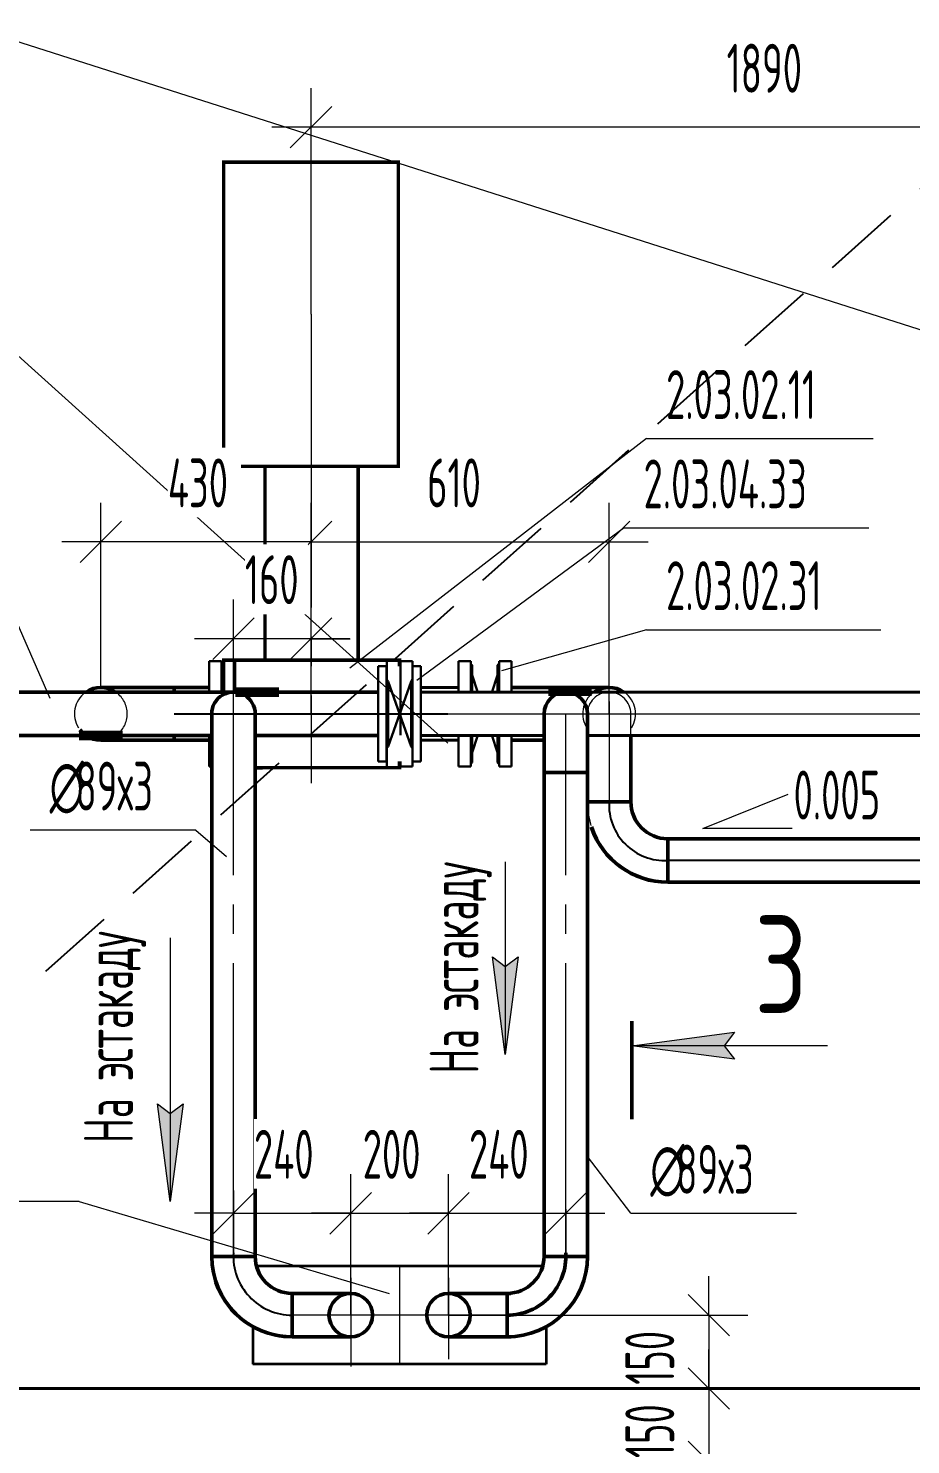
# Model space of a CAD drawing. Header units: millimetres. Extents: x -2281 to 5887, y 0 to 4166.
# Drawn here: x 358.1 to 403.2, y 194.9 to 267.3 of the extents above; entities that cross this region are included whole.
import ezdxf

# ---------------------------------------------------------------- set-up
doc = ezdxf.new("R2010")
doc.units = ezdxf.units.MM
for name, pattern in [('K5LT32781', [0]), ('K5LT32783', [0]), ('K5LT32784', [0]), ('K5LT32785', [0]), ('K5LT32786', [0]), ('K5LT32802', [0]), ('K5LT32818', [0]), ('K5LT32820', [508, 317.5, -63.5, 63.5, -63.5]), ('K5LT32828', [0]), ('K5LT32834', [0]), ('K5LT32838', [0]), ('K5LT32892', [6, 4, -2]), ('K5LT32893', [0]), ('K5LT_AXLED', [19.5, 15, -1.5, 1.5, -1.5]), ('K5LT_BASIC', [0]), ('K5LT_DASHED', [6, 4, -2]), ('K5LT_REINFORCED', [0]), ('K5LT_THIN', [0])]:
    doc.linetypes.add(name, pattern=pattern)
doc.layers.add('Системный слой', color=7, linetype='Continuous')
doc.styles.add('KDIMTEXTSTYLE', font='GOST_AU.SHX', dxfattribs={"width": 0.96, "oblique": 15, "height": 5})
doc.styles.add('KTEXTSTYLE', font='GOST_AU.SHX', dxfattribs={"width": 0.96, "height": 5})
doc.dimstyles.new('KDIMSTYLE (0.03)', dxfattribs={"dimtxt": 5, "dimasz": 1, "dimexe": 2, "dimexo": 0, "dimgap": 1, "dimtad": 1, "dimlfac": 40, "dimtxsty": 'KDIMTEXTSTYLE', "dimsah": 1, "dimcen": 0, "dimdle": 1, "dimadec": 0, "dimazin": 0, "dimtfac": 0.667, "dimtmove": 0, "dimatfit": 3, "dimfxl": 1, "dimtvp": 1, "dimtolj": 1, "dimtzin": 0, "dimarcsym": 0})

# ---------------------------------------------------------------- blocks, each defined once
blk = doc.blocks.new('U184')
at = {"layer": 'Системный слой', "color": 6, "linetype": 'K5LT32828', "lineweight": 30, "true_color": 0xff00ff}
for p, q in [((376.431, 234.723), (376.006, 234.723)), ((376.006, 234.723), (376.006, 229.848)), ((376.431, 234.723), (376.431, 229.848)), ((377.765, 234.723), (377.765, 229.848)), ((377.765, 234.723), (378.19, 234.723)), ((378.19, 234.723), (378.19, 229.848)), ((376.006, 234.555), (376.006, 233.998)), ((376.506, 233.948), (376.431, 234.06)), ((377.69, 233.948), (377.765, 234.06)), ((378.19, 234.555), (378.19, 233.998)), ((376.506, 233.948), (377.69, 230.623)), ((376.506, 230.623), (377.69, 233.948)), ((376.506, 233.948), (376.506, 230.623)), ((377.69, 233.948), (377.69, 230.623)), ((376.506, 230.623), (376.431, 230.51)), ((377.69, 230.623), (377.765, 230.51)), ((376.431, 229.848), (376.006, 229.848)), ((377.765, 229.848), (378.19, 229.848))]:
    blk.add_line(p, q, dxfattribs=at)
blk = doc.blocks.new('U200')
at = {"layer": 'Системный слой', "color": 200, "linetype": 'K5LT32834', "lineweight": 30, "true_color": 0xbf00ff}
for p, q in [((377.064, 234.768), (377.064, 234.723)), ((377.139, 234.973), (377.764, 234.973)), ((377.139, 231.198), (377.139, 234.973)), ((377.764, 229.598), (377.764, 234.973)), ((377.064, 229.848), (377.064, 229.802)), ((377.139, 229.598), (377.139, 229.848)), ((377.139, 229.598), (377.764, 229.598))]:
    blk.add_line(p, q, dxfattribs=at)
blk = doc.blocks.new('U199')
at = {"layer": 'Системный слой'}
blk.add_blockref('U200', (0, 0), dxfattribs=at)
blk = doc.blocks.new('U202')
at = {"layer": 'Системный слой', "color": 200, "linetype": 'K5LT32834', "lineweight": 30, "true_color": 0xbf00ff}
for p, q in [((367.989, 234.973), (367.364, 234.973)), ((367.364, 233.373), (367.364, 234.973)), ((367.989, 233.373), (367.989, 234.973)), ((368.064, 234.768), (367.989, 234.831)), ((368.064, 234.768), (368.064, 233.401)), ((368.064, 233.373), (368.064, 234.535)), ((367.364, 229.598), (367.364, 231.198)), ((367.464, 229.598), (367.364, 229.598))]:
    blk.add_line(p, q, dxfattribs=at)
blk = doc.blocks.new('U201')
at = {"layer": 'Системный слой'}
blk.add_blockref('U202', (0, 0), dxfattribs=at)
blk = doc.blocks.new('U205')
at = {"layer": 'Системный слой', "color": 200, "linetype": 'K5LT32834', "lineweight": 30, "true_color": 0xbf00ff}
for p, q in [((382.114, 234.768), (382.189, 234.831)), ((382.114, 233.373), (382.114, 234.768)), ((382.189, 234.973), (382.189, 233.373)), ((382.189, 234.973), (382.814, 234.973)), ((382.814, 234.973), (382.814, 233.373)), ((382.114, 234.535), (382.114, 233.373)), ((382.114, 229.802), (382.114, 231.198)), ((382.114, 231.198), (382.114, 230.035)), ((382.189, 231.198), (382.189, 229.598)), ((382.814, 231.198), (382.814, 229.598)), ((382.114, 229.802), (382.189, 229.739)), ((382.189, 229.598), (382.814, 229.598))]:
    blk.add_line(p, q, dxfattribs=at)
blk = doc.blocks.new('U204')
at = {"layer": 'Системный слой'}
blk.add_blockref('U205', (0, 0), dxfattribs=at)
blk = doc.blocks.new('U206')
at = {"layer": 'Системный слой', "color": 200, "linetype": 'K5LT32834', "lineweight": 30, "true_color": 0xbf00ff}
for p, q in [((380.814, 234.26), (380.814, 233.373)), ((380.814, 234.26), (381.107, 233.373)), ((382.114, 234.26), (381.822, 233.373)), ((382.114, 233.373), (382.114, 234.26)), ((381.107, 231.198), (380.814, 230.31)), ((380.814, 231.198), (380.814, 230.31)), ((381.822, 231.198), (382.114, 230.31)), ((382.114, 230.31), (382.114, 231.198))]:
    blk.add_line(p, q, dxfattribs=at)
blk = doc.blocks.new('U208')
at = {"layer": 'Системный слой', "color": 200, "linetype": 'K5LT32834', "lineweight": 30, "true_color": 0xbf00ff}
for p, q in [((380.739, 234.973), (380.114, 234.973)), ((380.114, 234.973), (380.114, 233.373)), ((380.739, 234.973), (380.739, 233.373)), ((380.814, 234.768), (380.739, 234.831)), ((380.814, 233.373), (380.814, 234.768)), ((380.814, 234.535), (380.814, 233.373)), ((380.114, 231.198), (380.114, 229.598)), ((380.739, 231.198), (380.739, 229.598)), ((380.814, 229.802), (380.814, 231.198)), ((380.814, 231.198), (380.814, 230.035)), ((380.814, 229.802), (380.739, 229.739)), ((380.739, 229.598), (380.114, 229.598))]:
    blk.add_line(p, q, dxfattribs=at)
blk = doc.blocks.new('U207')
at = {"layer": 'Системный слой'}
blk.add_blockref('U208', (0, 0), dxfattribs=at)
blk = doc.blocks.new('U203')
at = {"layer": 'Системный слой'}
for name in ['U207', 'U204', 'U206']:
    blk.add_blockref(name, (0, 0), dxfattribs=at)
blk = doc.blocks.new('U219')
at = {"layer": 'Системный слой', "color": 200, "linetype": 'K5LT32784', "lineweight": 50, "true_color": 0xbf00ff}
for p, q in [((386.702, 227.785), (388.927, 227.785)), ((390.814, 225.898), (390.814, 223.673)), ((390.818, 225.898), (390.814, 223.673))]:
    blk.add_line(p, q, dxfattribs=at)
at = {"layer": 'Системный слой', "color": 7, "linetype": 'K5LT_DASHED', "lineweight": 13}
blk.add_arc((390.818, 227.794), 4.116, 180.11849, 197.19368, dxfattribs=at)
at = {"layer": 'Системный слой', "color": 1, "linetype": 'K5LT32838', "lineweight": 25, "true_color": 0xff0000}
blk.add_arc((390.665, 227.636), 2.854, 176.99739, 273.00264, dxfattribs=at)
at = {"layer": 'Системный слой', "color": 200, "linetype": 'K5LT32784', "lineweight": 50, "true_color": 0xbf00ff}
for centre, radius, start, end in [((390.814, 227.785), 1.888, 180, 270), ((390.818, 227.794), 4.116, 198.33433, 269.951), ((390.814, 227.785), 4.112, 198.79014, 270)]:
    blk.add_arc(centre, radius, start, end, dxfattribs=at)
blk = doc.blocks.new('U220')
at = {"layer": 'Системный слой', "color": 211, "linetype": 'K5LT32783', "lineweight": 50, "true_color": 0xff7fff}
for p, q in [((386.71, 204.535), (384.485, 204.535)), ((382.598, 202.648), (382.598, 200.423))]:
    blk.add_line(p, q, dxfattribs=at)
for centre, radius, start, end in [((382.594, 204.544), 3.009, 270.06712, 3.29927), ((382.598, 204.535), 1.888, 270, 0), ((382.594, 204.544), 4.116, 270.049, 359.88151)]:
    blk.add_arc(centre, radius, start, end, dxfattribs=at)
blk = doc.blocks.new('U221')
at = {"layer": 'Системный слой', "color": 200, "linetype": 'K5LT32784', "lineweight": 50, "true_color": 0xbf00ff}
for p, q in [((367.485, 204.535), (369.71, 204.535)), ((371.598, 202.648), (371.598, 200.423)), ((371.601, 202.648), (371.598, 200.423))]:
    blk.add_line(p, q, dxfattribs=at)
for centre, radius, start, end in [((371.601, 204.544), 4.116, 180.11849, 269.951), ((371.598, 204.535), 1.888, 180, 270), ((371.598, 204.535), 4.112, 198.79014, 270)]:
    blk.add_arc(centre, radius, start, end, dxfattribs=at)
at = {"layer": 'Системный слой', "color": 1, "linetype": 'K5LT32838', "lineweight": 25, "true_color": 0xff0000}
blk.add_arc((371.601, 204.544), 3.009, 176.70073, 269.93288, dxfattribs=at)
blk = doc.blocks.new('U233')
at = {"layer": 'Системный слой', "color": 7, "linetype": 'K5LT32786', "lineweight": 18}
for p, q in [((392.616, 226.426), (396.969, 228.185)), ((397.183, 226.42), (392.616, 226.426))]:
    blk.add_line(p, q, dxfattribs=at)
blk = doc.blocks.new('D47')
at = {"layer": 'Системный слой', "color": 7, "linetype": 'K5LT_THIN', "lineweight": 13, "transparency": 16777216}
for p, q in [((372.569, 252.72), (372.569, 264.285)), ((419.849, 229.426), (419.849, 264.285)), ((373.629, 263.345), (371.508, 261.224)), ((418.789, 261.224), (420.91, 263.345)), ((372.569, 262.285), (370.569, 262.285)), ((419.849, 262.285), (372.569, 262.285)), ((419.849, 262.285), (421.849, 262.285))]:
    blk.add_line(p, q, dxfattribs=at)
at = {"transparency": 16777216}
blk.add_wipeout([(393.828, 263.535), (393.828, 267.103), (398.4, 267.103), (398.4, 263.535)], dxfattribs=at).dxf.layer = 'Системный слой'
at = {"layer": 'Системный слой', "color": 7, "transparency": 16777216, "insert": (393.828, 266.552), "char_height": 2.5, "attachment_point": 1, "style": 'KTEXTSTYLE'}
blk.add_mtext('\\H3.5;\\W0.965;\\Q15;\\Q0;\\W0.715;\\H2.50;1890', dxfattribs=at)
blk = doc.blocks.new('KDIMARROW_03')
at = {"layer": 'Системный слой', "color": 0, "linetype": 'K5LT_THIN', "lineweight": 13}
for p, q in [((-1.061, -1.061), (1.061, 1.061)), ((0, 0), (-1, 0)), ((0, 0), (2, 0))]:
    blk.add_line(p, q, dxfattribs=at)
blk = doc.blocks.new('D51')
at = {"layer": 'Системный слой', "color": 7, "linetype": 'K5LT_THIN', "lineweight": 13, "transparency": 16777216}
for p, q in [((411.923, 232.285), (411.923, 234.285)), ((412.984, 231.225), (410.863, 233.346)), ((365.573, 232.285), (413.923, 232.285)), ((411.923, 232.285), (411.923, 197.785)), ((410.863, 198.846), (412.984, 196.725)), ((385.734, 197.785), (413.923, 197.785)), ((411.923, 197.785), (411.923, 195.785))]:
    blk.add_line(p, q, dxfattribs=at)
at = {"transparency": 16777216}
blk.add_wipeout([(410.923, 212.654), (407.355, 212.654), (407.355, 217.226), (410.923, 217.226)], dxfattribs=at).dxf.layer = 'Системный слой'
at = {"layer": 'Системный слой', "color": 7, "transparency": 16777216, "insert": (407.656, 212.654), "char_height": 2.5, "attachment_point": 1, "rotation": 90, "style": 'KTEXTSTYLE'}
blk.add_mtext('\\H3.5;\\W0.965;\\Q15;\\Q0;\\W0.715;\\H2.50;1380', dxfattribs=at)
blk = doc.blocks.new('U534')
at = {"layer": 'Системный слой', "color": 7, "linetype": 'K5LT_THIN', "lineweight": 13}
blk.add_line((329.369, 275.648), (419.849, 246.794), dxfattribs=at)
blk = doc.blocks.new('D89')
at = {"layer": 'Системный слой', "color": 7, "linetype": 'K5LT_THIN', "lineweight": 13, "transparency": 16777216}
for p, q in [((372.569, 232.285), (372.569, 243.078)), ((387.814, 232.285), (387.814, 243.078)), ((373.629, 242.139), (371.508, 240.018)), ((386.754, 240.018), (388.875, 242.139)), ((372.569, 241.078), (370.569, 241.078)), ((372.569, 241.078), (387.814, 241.078)), ((387.814, 241.078), (389.814, 241.078))]:
    blk.add_line(p, q, dxfattribs=at)
at = {"transparency": 16777216}
blk.add_wipeout([(378.505, 242.328), (378.505, 245.896), (381.744, 245.896), (381.744, 242.328)], dxfattribs=at).dxf.layer = 'Системный слой'
at = {"layer": 'Системный слой', "color": 7, "transparency": 16777216, "insert": (378.505, 245.346), "char_height": 2.5, "attachment_point": 1, "style": 'KTEXTSTYLE'}
blk.add_mtext('\\H3.5;\\W0.965;\\Q15;\\Q0;\\W0.715;\\H2.50;610', dxfattribs=at)
blk = doc.blocks.new('D90')
at = {"layer": 'Системный слой', "color": 7, "linetype": 'K5LT_THIN', "lineweight": 13, "transparency": 16777216}
for p, q in [((361.814, 233.635), (361.814, 243.078)), ((372.569, 238.526), (372.569, 243.078)), ((362.875, 242.139), (360.754, 240.018)), ((371.508, 240.018), (373.629, 242.139)), ((361.814, 241.078), (359.814, 241.078)), ((372.569, 241.078), (361.814, 241.078)), ((372.569, 241.078), (374.569, 241.078))]:
    blk.add_line(p, q, dxfattribs=at)
at = {"transparency": 16777216}
blk.add_wipeout([(365.24, 242.328), (365.24, 245.896), (368.987, 245.896), (368.987, 242.328)], dxfattribs=at).dxf.layer = 'Системный слой'
at = {"layer": 'Системный слой', "color": 7, "transparency": 16777216, "insert": (365.24, 245.346), "char_height": 2.5, "attachment_point": 1, "style": 'KTEXTSTYLE'}
blk.add_mtext('\\H3.5;\\W0.965;\\Q15;\\Q0;\\W0.715;\\H2.50;430', dxfattribs=at)
blk = doc.blocks.new('U546')
at = {"layer": 'Системный слой'}
for points in [[(393.707, 215.315), (394.232, 216.006), (388.982, 215.315), (394.232, 214.624)], [(394.232, 178.263), (393.707, 178.954), (394.232, 179.646), (388.982, 178.954)]]:
    blk.add_hatch(color=7, dxfattribs=at).paths.add_polyline_path(points)
at = {"layer": 'Системный слой', "color": 134, "linetype": 'K5LT_REINFORCED', "lineweight": 50, "true_color": 0x009696}
for p, q in [((388.982, 216.565), (388.982, 211.565)), ((388.982, 182.704), (388.982, 177.704))]:
    blk.add_line(p, q, dxfattribs=at)
at = {"layer": 'Системный слой', "color": 7, "linetype": 'K5LT_THIN', "lineweight": 13}
for p, q in [((388.982, 215.315), (394.232, 216.006)), ((394.232, 216.006), (393.707, 215.315)), ((394.232, 214.624), (388.982, 215.315)), ((398.982, 215.315), (388.982, 215.315)), ((393.707, 215.315), (394.232, 214.624)), ((388.982, 178.954), (394.232, 179.646)), ((394.232, 179.646), (393.707, 178.954)), ((394.232, 178.263), (388.982, 178.954)), ((398.982, 178.954), (388.982, 178.954)), ((393.707, 178.954), (394.232, 178.263))]:
    blk.add_line(p, q, dxfattribs=at)
at = {"layer": 'Системный слой', "color": 7, "char_height": 2.5, "attachment_point": 1, "style": 'KTEXTSTYLE'}
for insert in [(395.24, 221.975), (395.24, 177.92)]:
    blk.add_mtext('\\H3.5;\\W0.965;\\Q15;\\Q0;\\H5.00;3', dxfattribs=dict(at, insert=insert))
blk = doc.blocks.new('D98')
at = {"layer": 'Системный слой', "color": 7, "linetype": 'K5LT_THIN', "lineweight": 13, "transparency": 16777216}
for p, q in [((392.915, 197.785), (392.915, 199.785)), ((392.915, 197.785), (392.915, 194.035)), ((392.915, 194.035), (392.915, 192.035))]:
    blk.add_line(p, q, dxfattribs=at)
at = {"transparency": 16777216}
blk.add_wipeout([(391.915, 194.223), (388.347, 194.223), (388.347, 197.462), (391.915, 197.462)], dxfattribs=at).dxf.layer = 'Системный слой'
at = {"layer": 'Системный слой', "color": 7, "linetype": 'K5LT_THIN', "lineweight": 13, "transparency": 16777216}
for p, q in [((393.975, 196.725), (391.854, 198.846)), ((394.21, 197.785), (390.915, 197.785)), ((391.854, 195.096), (393.975, 192.975)), ((396.571, 194.035), (390.915, 194.035))]:
    blk.add_line(p, q, dxfattribs=at)
at = {"layer": 'Системный слой', "color": 7, "transparency": 16777216, "insert": (388.647, 194.223), "char_height": 2.5, "attachment_point": 1, "rotation": 90, "style": 'KTEXTSTYLE'}
blk.add_mtext('\\H3.5;\\W0.965;\\Q15;\\Q0;\\W0.715;\\H2.50;150', dxfattribs=at)
blk = doc.blocks.new('U568')
at = {"layer": 'Системный слой', "color": 7, "linetype": 'K5LT_THIN', "lineweight": 13}
for q in [(358.195, 226.339), (368.247, 224.991)]:
    blk.add_line((366.677, 226.339), q, dxfattribs=at)
at = {"layer": 'Системный слой', "color": 7, "char_height": 2.5, "attachment_point": 1, "style": 'KTEXTSTYLE'}
for s, insert in [('\\H3.5;\\W0.965;\\Q15;\\Q0;\\W0.715;\\H2.50;∅', (359.195, 229.839)), ('\\H3.5;\\W0.965;\\Q15;\\Q0;\\W0.715;\\H2.50;89х3', (360.518, 229.839))]:
    blk.add_mtext(s, dxfattribs=dict(at, insert=insert))
blk = doc.blocks.new('U569')
at = {"layer": 'Системный слой', "color": 7, "linetype": 'K5LT_THIN', "lineweight": 13}
for q in [(386.702, 209.654), (397.409, 206.744)]:
    blk.add_line((388.927, 206.744), q, dxfattribs=at)
at = {"layer": 'Системный слой', "color": 7, "char_height": 2.5, "attachment_point": 1, "style": 'KTEXTSTYLE'}
for s, insert in [('\\H3.5;\\W0.965;\\Q15;\\Q0;\\W0.715;\\H2.50;∅', (389.927, 210.244)), ('\\H3.5;\\W0.965;\\Q15;\\Q0;\\W0.715;\\H2.50;89х3', (391.25, 210.244))]:
    blk.add_mtext(s, dxfattribs=dict(at, insert=insert))
blk = doc.blocks.new('U570')
at = {"layer": 'Системный слой'}
blk.add_hatch(color=7, dxfattribs=at).paths.add_polyline_path([(382.502, 214.857), (383.16, 219.857), (382.502, 219.357), (381.844, 219.857)])
at = {"layer": 'Системный слой', "color": 7, "linetype": 'K5LT_THIN', "lineweight": 13}
for p, q in [((382.502, 224.723), (382.502, 214.857)), ((382.502, 214.857), (381.844, 219.857)), ((381.844, 219.857), (382.502, 219.357)), ((382.502, 219.357), (383.16, 219.857)), ((383.16, 219.857), (382.502, 214.857))]:
    blk.add_line(p, q, dxfattribs=at)
blk = doc.blocks.new('U571')
at = {"layer": 'Системный слой', "color": 7, "linetype": 'K5LT_THIN', "lineweight": 13}
for q in [(348.332, 238.565), (359.205, 233.085)]:
    blk.add_line((356.814, 238.565), q, dxfattribs=at)
at = {"layer": 'Системный слой', "color": 7, "char_height": 2.5, "attachment_point": 1, "style": 'KTEXTSTYLE'}
for s, insert in [('\\H3.5;\\W0.965;\\Q15;\\Q0;\\W0.715;\\H2.50;∅', (349.332, 242.065)), ('\\H3.5;\\W0.965;\\Q15;\\Q0;\\W0.715;\\H2.50;89х3', (350.655, 242.065))]:
    blk.add_mtext(s, dxfattribs=dict(at, insert=insert))
blk = doc.blocks.new('U585')
at = {"layer": 'Системный слой', "color": 7, "linetype": 'K5LT_THIN', "lineweight": 13}
for q in [(374.551, 234.616), (401.321, 246.361)]:
    blk.add_line((389.73, 246.361), q, dxfattribs=at)
at = {"layer": 'Системный слой', "color": 7, "insert": (390.73, 249.861), "char_height": 2.5, "attachment_point": 1, "style": 'KTEXTSTYLE'}
blk.add_mtext('\\H3.5;\\W0.965;\\Q15;\\Q0;\\W0.715;\\H2.50;2.03.02.11', dxfattribs=at)
blk = doc.blocks.new('U587')
at = {"layer": 'Системный слой', "color": 7, "linetype": 'K5LT_THIN', "lineweight": 13}
for q in [(377.977, 233.998), (401.096, 241.795)]:
    blk.add_line((388.579, 241.795), q, dxfattribs=at)
at = {"layer": 'Системный слой', "color": 7, "insert": (389.579, 245.295), "char_height": 2.5, "attachment_point": 1, "style": 'KTEXTSTYLE'}
blk.add_mtext('\\H3.5;\\W0.965;\\Q15;\\Q0;\\W0.715;\\H2.50;2.03.04.33', dxfattribs=at)
blk = doc.blocks.new('U588')
at = {"layer": 'Системный слой', "color": 7, "linetype": 'K5LT_THIN', "lineweight": 13}
for q in [(382.318, 234.479), (401.718, 236.588)]:
    blk.add_line((389.73, 236.588), q, dxfattribs=at)
at = {"layer": 'Системный слой', "color": 7, "insert": (390.73, 240.088), "char_height": 2.5, "attachment_point": 1, "style": 'KTEXTSTYLE'}
blk.add_mtext('\\H3.5;\\W0.965;\\Q15;\\Q0;\\W0.715;\\H2.50;2.03.02.31', dxfattribs=at)
blk = doc.blocks.new('D109')
at = {"layer": 'Системный слой', "color": 7, "linetype": 'K5LT_THIN', "lineweight": 13, "transparency": 16777216}
for p, q in [((368.598, 232.285), (368.598, 238.13)), ((368.598, 236.13), (366.598, 236.13)), ((374.555, 236.13), (367.181, 236.13)), ((372.569, 236.13), (368.598, 236.13)), ((372.569, 236.13), (374.569, 236.13)), ((372.569, 236.13), (374.555, 236.13))]:
    blk.add_line(p, q, dxfattribs=at)
at = {"transparency": 16777216}
blk.add_wipeout([(369.181, 237.38), (369.181, 240.948), (372.42, 240.948), (372.42, 237.38)], dxfattribs=at).dxf.layer = 'Системный слой'
at = {"layer": 'Системный слой', "color": 7, "linetype": 'K5LT_THIN', "lineweight": 13, "transparency": 16777216}
for p, q in [((372.569, 232.285), (372.569, 238.13)), ((369.658, 237.191), (367.537, 235.07)), ((371.508, 235.07), (373.629, 237.191))]:
    blk.add_line(p, q, dxfattribs=at)
at = {"layer": 'Системный слой', "color": 7, "transparency": 16777216, "insert": (369.181, 240.398), "char_height": 2.5, "attachment_point": 1, "style": 'KTEXTSTYLE'}
blk.add_mtext('\\H3.5;\\W0.965;\\Q15;\\Q0;\\W0.715;\\H2.50;160', dxfattribs=at)
blk = doc.blocks.new('U603')
at = {"layer": 'Системный слой'}
blk.add_hatch(color=7, dxfattribs=at).paths.add_polyline_path([(365.364, 207.345), (366.023, 212.345), (365.364, 211.845), (364.706, 212.345)])
at = {"layer": 'Системный слой', "color": 7, "linetype": 'K5LT_THIN', "lineweight": 13}
for p, q in [((365.364, 220.826), (365.364, 207.345)), ((365.364, 207.345), (364.706, 212.345)), ((364.706, 212.345), (365.364, 211.845)), ((365.364, 211.845), (366.023, 212.345)), ((366.023, 212.345), (365.364, 207.345))]:
    blk.add_line(p, q, dxfattribs=at)
blk = doc.blocks.new('D130')
at = {"layer": 'Системный слой', "color": 7, "linetype": 'K5LT_THIN', "lineweight": 13, "transparency": 16777216}
for p, q in [((374.598, 202.535), (374.598, 208.744)), ((368.598, 207.91), (368.598, 204.744)), ((368.598, 206.744), (366.598, 206.744)), ((368.598, 206.744), (374.598, 206.744)), ((374.598, 206.744), (376.598, 206.744))]:
    blk.add_line(p, q, dxfattribs=at)
at = {"transparency": 16777216}
blk.add_wipeout([(369.646, 207.994), (369.646, 211.562), (373.393, 211.562), (373.393, 207.994)], dxfattribs=at).dxf.layer = 'Системный слой'
at = {"layer": 'Системный слой', "color": 7, "linetype": 'K5LT_THIN', "lineweight": 13, "transparency": 16777216}
for p, q in [((369.658, 207.804), (367.537, 205.683)), ((373.537, 205.683), (375.658, 207.804))]:
    blk.add_line(p, q, dxfattribs=at)
at = {"layer": 'Системный слой', "color": 7, "transparency": 16777216, "insert": (369.646, 211.011), "char_height": 2.5, "attachment_point": 1, "style": 'KTEXTSTYLE'}
blk.add_mtext('\\H3.5;\\W0.965;\\Q15;\\Q0;\\W0.715;\\H2.50;240', dxfattribs=at)
blk = doc.blocks.new('D131')
at = {"layer": 'Системный слой', "color": 7, "linetype": 'K5LT_THIN', "lineweight": 13, "transparency": 16777216}
for p, q in [((374.598, 201.535), (374.598, 208.744)), ((379.598, 201.535), (379.598, 208.744)), ((374.598, 206.744), (372.598, 206.744)), ((374.598, 206.744), (379.598, 206.744)), ((379.598, 206.744), (381.598, 206.744))]:
    blk.add_line(p, q, dxfattribs=at)
at = {"transparency": 16777216}
blk.add_wipeout([(375.212, 207.994), (375.212, 211.562), (378.832, 211.562), (378.832, 207.994)], dxfattribs=at).dxf.layer = 'Системный слой'
at = {"layer": 'Системный слой', "color": 7, "linetype": 'K5LT_THIN', "lineweight": 13, "transparency": 16777216}
for p, q in [((375.658, 207.804), (373.537, 205.683)), ((378.537, 205.683), (380.658, 207.804))]:
    blk.add_line(p, q, dxfattribs=at)
at = {"layer": 'Системный слой', "color": 7, "transparency": 16777216, "insert": (375.212, 211.011), "char_height": 2.5, "attachment_point": 1, "style": 'KTEXTSTYLE'}
blk.add_mtext('\\H3.5;\\W0.965;\\Q15;\\Q0;\\W0.715;\\H2.50;200', dxfattribs=at)
blk = doc.blocks.new('D132')
at = {"layer": 'Системный слой', "color": 7, "linetype": 'K5LT_THIN', "lineweight": 13, "transparency": 16777216}
for p, q in [((379.598, 206.744), (377.598, 206.744)), ((379.598, 206.744), (385.598, 206.744)), ((385.598, 206.948), (385.598, 204.744)), ((385.598, 206.744), (387.598, 206.744))]:
    blk.add_line(p, q, dxfattribs=at)
at = {"transparency": 16777216}
blk.add_wipeout([(380.646, 207.994), (380.646, 211.562), (384.393, 211.562), (384.393, 207.994)], dxfattribs=at).dxf.layer = 'Системный слой'
at = {"layer": 'Системный слой', "color": 7, "linetype": 'K5LT_THIN', "lineweight": 13, "transparency": 16777216}
for p, q in [((380.658, 207.804), (378.537, 205.683)), ((384.537, 205.683), (386.658, 207.804))]:
    blk.add_line(p, q, dxfattribs=at)
at = {"layer": 'Системный слой', "color": 7, "transparency": 16777216, "insert": (380.646, 211.011), "char_height": 2.5, "attachment_point": 1, "style": 'KTEXTSTYLE'}
blk.add_mtext('\\H3.5;\\W0.965;\\Q15;\\Q0;\\W0.715;\\H2.50;240', dxfattribs=at)
blk = doc.blocks.new('D146')
at = {"layer": 'Системный слой', "color": 7, "linetype": 'K5LT_THIN', "lineweight": 13, "transparency": 16777216}
for p, q in [((392.915, 201.535), (392.915, 203.535)), ((392.915, 201.535), (392.915, 197.785)), ((392.915, 197.785), (392.915, 195.785))]:
    blk.add_line(p, q, dxfattribs=at)
at = {"transparency": 16777216}
blk.add_wipeout([(391.915, 197.973), (388.347, 197.973), (388.347, 201.212), (391.915, 201.212)], dxfattribs=at).dxf.layer = 'Системный слой'
at = {"layer": 'Системный слой', "color": 7, "linetype": 'K5LT_THIN', "lineweight": 13, "transparency": 16777216}
for p, q in [((393.975, 200.475), (391.854, 202.596)), ((379.598, 201.535), (394.915, 201.535)), ((391.854, 198.846), (393.975, 196.725)), ((380.349, 197.785), (394.915, 197.785))]:
    blk.add_line(p, q, dxfattribs=at)
at = {"layer": 'Системный слой', "color": 7, "transparency": 16777216, "insert": (388.647, 197.973), "char_height": 2.5, "attachment_point": 1, "rotation": 90, "style": 'KTEXTSTYLE'}
blk.add_mtext('\\H3.5;\\W0.965;\\Q15;\\Q0;\\W0.715;\\H2.50;150', dxfattribs=at)

msp = doc.modelspace()

# ---------------------------------------------------------------- linework, layer by layer
at = {"layer": 'Системный слой', "color": 1, "linetype": 'K5LT32892', "lineweight": 25, "true_color": 0xff0000}
msp.add_line((442.46502, 293.76946), (346.33315, 207.78504), dxfattribs=at)
at = {"layer": 'Системный слой', "color": 7, "linetype": 'K5LT_THIN', "lineweight": 13}
for p, q in [((379.56899, 230.79394), (329.24653, 276.09766)), ((360.70632, 207.34509), (343.45166, 207.34509)), ((360.70632, 207.34509), (376.5558, 202.64753))]:
    msp.add_line(p, q, dxfattribs=at)
at = {"layer": 'Системный слой', "color": 30, "linetype": 'K5LT_AXLED', "lineweight": 13, "true_color": 0xff8000}
for p, q in [((372.56899, 252.72006), (372.56899, 228.73169)), ((387.8145, 232.91669), (387.8145, 227.78503)), ((368.59762, 204.53503), (368.59762, 232.28504)), ((377.7645, 232.28504), (407.55477, 232.28504)), ((385.59762, 204.53503), (385.59762, 232.28504)), ((377.09762, 204.03025), (377.09762, 198.9901)), ((374.59762, 203.43689), (374.59762, 198.91189)), ((379.59496, 203.43689), (379.59496, 199.27873)), ((382.59762, 201.53504), (371.5895, 201.53504))]:
    msp.add_line(p, q, dxfattribs=at)
at = {"layer": 'Системный слой', "color": 200, "linetype": 'K5LT32818', "lineweight": 30, "true_color": 0xbf00ff}
for p, q in [((368.0645, 235.03504), (368.6895, 235.03504)), ((368.0645, 233.37254), (368.0645, 235.03504)), ((368.6895, 233.37254), (368.6895, 235.03504)), ((376.4395, 235.03504), (377.0645, 235.03504)), ((376.4395, 233.37254), (376.4395, 235.03504)), ((377.0645, 234.72254), (377.0645, 235.03504)), ((376.4395, 229.53504), (376.4395, 231.19754)), ((377.0645, 229.53504), (377.0645, 229.84754)), ((376.4395, 229.53504), (377.0645, 229.53504))]:
    msp.add_line(p, q, dxfattribs=at)
at = {"layer": 'Системный слой', "color": 200, "linetype": 'K5LT32784', "lineweight": 50, "true_color": 0xbf00ff}
for p, q in [((356.8145, 233.39754), (368.70183, 233.39754)), ((361.8145, 233.63504), (367.38183, 233.63504)), ((365.57349, 233.63504), (365.57349, 233.37254)), ((370.92683, 233.39754), (376.00564, 233.39754)), ((387.8145, 233.63504), (382.8145, 233.63504)), ((367.48512, 232.27808), (367.48512, 204.49879)), ((369.71012, 232.27808), (369.71012, 204.54879)), ((356.8145, 231.17254), (360.70183, 231.17254)), ((362.92683, 231.17254), (367.48512, 231.17254)), ((365.57349, 231.19754), (365.57349, 230.93504)), ((369.71012, 231.17254), (376.00564, 231.17254)), ((369.81327, 231.17254), (369.8145, 231.17254)), ((388.927, 227.78504), (388.927, 231.17254)), ((361.8145, 230.93504), (367.3645, 230.93504)), ((384.48512, 230.93504), (382.8145, 230.93504)), ((384.48512, 229.28504), (386.71012, 229.28504)), ((390.8145, 225.89754), (410.37343, 225.89754)), ((390.8145, 223.67254), (410.37343, 223.67254))]:
    msp.add_line(p, q, dxfattribs=at)
at = {"layer": 'Системный слой', "color": 200, "linetype": 'K5LT32893', "lineweight": 40, "true_color": 0xbf00ff}
for p, q in [((377.7645, 233.63504), (377.76459, 233.63504)), ((378.18959, 233.63504), (378.29495, 233.63504)), ((378.29495, 233.63504), (380.1145, 233.63504)), ((377.7645, 230.93504), (377.76459, 230.93504)), ((378.18959, 230.93504), (378.40623, 230.93504)), ((378.40623, 230.93504), (380.1145, 230.93504))]:
    msp.add_line(p, q, dxfattribs=at)
at = {"layer": 'Системный слой', "color": 6, "linetype": 'K5LT32802', "lineweight": 40, "true_color": 0xff00ff}
for p, q in [((378.18959, 233.39754), (384.70167, 233.39754)), ((386.92667, 233.39754), (402.17651, 233.39754)), ((402.17651, 233.39754), (414.06417, 233.39754)), ((378.18959, 231.17254), (384.48512, 231.17254)), ((386.702, 231.17254), (410.17683, 231.17254))]:
    msp.add_line(p, q, dxfattribs=at)
at = {"layer": 'Системный слой', "color": 200, "linetype": 'K5LT32820', "lineweight": 25, "true_color": 0xbf00ff}
msp.add_line((365.57349, 232.28504), (379.5645, 232.28504), dxfattribs=at)
at = {"layer": 'Системный слой', "color": 211, "linetype": 'K5LT32783', "lineweight": 50, "true_color": 0xff7fff}
for p, q in [((384.48512, 232.29036), (384.48512, 204.53504)), ((386.71012, 232.28504), (386.71012, 204.53504)), ((382.79491, 202.64753), (379.59496, 202.64753)), ((382.79843, 200.42254), (379.5971, 200.42254))]:
    msp.add_line(p, q, dxfattribs=at)
at = {"layer": 'Системный слой', "color": 7, "linetype": 'K5LT_DASHED', "lineweight": 13}
for p, q in [((386.702, 232.28504), (386.702, 231.19754)), ((388.927, 231.19754), (388.927, 232.28504)), ((386.702, 231.17254), (386.702, 227.78503))]:
    msp.add_line(p, q, dxfattribs=at)
at = {"layer": 'Системный слой', "color": 1, "linetype": 'K5LT32838', "lineweight": 25, "true_color": 0xff0000}
msp.add_line((408.01093, 224.78504), (390.8145, 224.78504), dxfattribs=at)
at = {"layer": 'Системный слой', "color": 5, "linetype": 'K5LT_BASIC', "lineweight": 35, "true_color": 0x0000ff}
for p, q in [((384.41817, 204.03504), (369.77755, 204.03504)), ((369.59762, 200.94162), (369.59762, 199.03504)), ((384.59762, 200.94805), (384.59762, 199.03504)), ((384.59762, 199.03504), (369.59762, 199.03504))]:
    msp.add_line(p, q, dxfattribs=at)
at = {"layer": 'Системный слой', "color": 191, "linetype": 'K5LT32781', "lineweight": 50, "true_color": 0xbf7fff}
for p, q in [((371.59762, 202.64754), (374.59762, 202.64754)), ((371.59762, 200.42254), (374.59762, 200.42254))]:
    msp.add_line(p, q, dxfattribs=at)
at = {"layer": 'Системный слой', "color": 7, "linetype": 'K5LT32785', "lineweight": 40}
msp.add_line((474.95343, 197.78504), (341.33315, 197.78504), dxfattribs=at)
at = {"layer": 'Системный слой', "color": 7, "linetype": 'K5LT32786', "const_width": 0.18}
for points in [[(377.03127, 244.94172), (377.03127, 260.49841), (368.09772, 260.49841), (368.09772, 244.94172)], [(370.21488, 235.03504), (374.98061, 235.03504), (374.98061, 244.94172), (370.21488, 244.94172)]]:
    msp.add_lwpolyline(points, close=True, dxfattribs=at)
for points in [[(377.09775, 234.72254), (377.09775, 235.03504), (368.09775, 235.03504), (368.09775, 233.39754)], [(368.09775, 233.39754), (368.09775, 233.37254)], [(369.71012, 229.52881), (377.09775, 229.53504), (377.09775, 229.84754)], [(369.81327, 229.53504), (369.8145, 229.53504)]]:
    msp.add_lwpolyline(points, dxfattribs=at)
at = {"layer": 'Системный слой', "color": 200, "linetype": 'K5LT32784', "true_color": 0xbf00ff, "const_width": 0.5}
for points in [[(368.70183, 233.39754), (369.81327, 233.39756), (370.92683, 233.39754)], [(360.70183, 231.17254), (361.8145, 231.17254), (362.92683, 231.17254)]]:
    msp.add_lwpolyline(points, dxfattribs=at)
at = {"layer": 'Системный слой', "color": 6, "linetype": 'K5LT32802', "true_color": 0xff00ff, "const_width": 0.4}
msp.add_lwpolyline([(384.70167, 233.39754), (385.79843, 233.39754), (386.92667, 233.39754)], dxfattribs=at)
at = {"layer": 'Системный слой', "color": 191, "linetype": 'K5LT32781', "lineweight": 50, "true_color": 0xbf7fff}
msp.add_circle((374.59762, 201.53504), 1.1125, dxfattribs=at)
at = {"layer": 'Системный слой', "color": 211, "linetype": 'K5LT32783', "lineweight": 50, "true_color": 0xff7fff}
msp.add_circle((379.59762, 201.53504), 1.1125, dxfattribs=at)
at = {"layer": 'Системный слой', "color": 7, "linetype": 'K5LT_DASHED', "lineweight": 13}
for centre, radius, start, end in [((361.8145, 232.28504), 1.35, 126.3360575, 212.0709759), ((361.8145, 232.28504), 1.35, 306.3360575, 53.6639425), ((387.8145, 232.28504), 1.35, 126.3360575, 213.5647675), ((387.8145, 232.28504), 1.1125, 0, 180), ((387.8145, 232.28504), 1.35, 327.977537, 53.6639425)]:
    msp.add_arc(centre, radius, start, end, dxfattribs=at)
at = {"layer": 'Системный слой', "color": 200, "linetype": 'K5LT32784', "lineweight": 50, "true_color": 0xbf00ff}
for centre, radius, start, end in [((361.8145, 232.28504), 1.35, 55.4947286, 124.5052714), ((368.59762, 232.28504), 1.11252, 359.6417908, 180.3582092), ((387.8145, 232.28504), 1.35, 55.4947286, 124.5052714), ((361.8145, 232.28504), 1.35, 217.3355237, 233.6639425), ((361.8145, 232.28504), 1.35, 235.4947286, 304.5052714)]:
    msp.add_arc(centre, radius, start, end, dxfattribs=at)
at = {"layer": 'Системный слой', "color": 211, "linetype": 'K5LT32783', "lineweight": 50, "true_color": 0xff7fff}
msp.add_arc((385.59762, 232.28504), 1.1125, 0, 180, dxfattribs=at)

# ---------------------------------------------------------------- block references
at = {"layer": 'Системный слой'}
for name in ['U571', 'U201', 'U184', 'U199', 'U203', 'U233', 'U219', 'U221', 'U220']:
    msp.add_blockref(name, (0, 0), dxfattribs=at)

# ---------------------------------------------------------------- texts
at = {"layer": 'Системный слой', "color": 7, "insert": (360.95251, 210.3316), "char_height": 2.5, "attachment_point": 1, "rotation": 90, "style": 'KTEXTSTYLE'}
msp.add_mtext('\\H3.5;\\W0.965;\\Q15;\\Q0;\\W0.715;\\H2.50;На эстакаду', dxfattribs=at)

# ---------------------------------------------------------------- next in the draw order: dimensions: what is measured, and where the dimension line sits
at = {"layer": 'Системный слой', "color": 7}
dim = msp.add_linear_dim(base=(419.84917, 262.28485), p1=(372.56899, 252.72006), p2=(419.84917, 229.4263), text='\\H2.5;\\W0.715;\\Q0;\\H2.5;\\W0.715;\\Q0;\\Q0;\\W0.527;1890\\Q0;', dimstyle='KDIMSTYLE (0.03)', override={"dimexo": 0, "dimblk1": 'KDIMARROW_03', "dimblk2": 'KDIMARROW_03', "dimse1": 0, "dimse2": 0, "dimclrt": 7, "dimtolj": 1}, dxfattribs=at)
dim.commit()
dim.dimension.update_dxf_attribs({"geometry": 'D47', "text_midpoint": (396.20908, 262.28485), "dimtype": 160})

# ---------------------------------------------------------------- next in the draw order: block references
at = {"layer": 'Системный слой'}
msp.add_blockref('U534', (0, 0), dxfattribs=at)

# ---------------------------------------------------------------- next in the draw order: dimensions: what is measured, and where the dimension line sits
at = {"layer": 'Системный слой', "color": 7}
dim = msp.add_linear_dim(base=(411.92314, 232.28504), p1=(385.73449, 197.78504), p2=(365.57349, 232.28504), angle=90, dimstyle='KDIMSTYLE (0.03)', override={"dimexo": 0, "dimpost": '\\H2.5;\\W0.715;\\Q0;<>', "dimblk1": 'KDIMARROW_03', "dimblk2": 'KDIMARROW_03', "dimse1": 0, "dimse2": 0, "dimclrt": 7, "dimtolj": 1}, dxfattribs=at)
dim.commit()
dim.dimension.update_dxf_attribs({"geometry": 'D51', "text_midpoint": (411.92314, 215.03504), "dimtype": 160})

# ---------------------------------------------------------------- next in the draw order: block references
at = {"layer": 'Системный слой'}
for name in ['U568', 'U570', 'U546', 'U603', 'U569']:
    msp.add_blockref(name, (0, 0), dxfattribs=at)

# ---------------------------------------------------------------- next in the draw order: texts
at = {"layer": 'Системный слой', "color": 7, "insert": (397.25172, 229.38218), "char_height": 2.5, "attachment_point": 1, "style": 'KTEXTSTYLE'}
msp.add_mtext('\\H3.5;\\W0.965;\\Q15;\\Q0;\\W0.715;\\H2.50;0.005', dxfattribs=at)
at = {"layer": 'Системный слой', "color": 7, "insert": (378.63116, 213.88092), "char_height": 2.5, "attachment_point": 1, "rotation": 90, "style": 'KTEXTSTYLE'}
msp.add_mtext('\\H3.5;\\W0.965;\\Q15;\\Q0;\\W0.715;\\H2.50;На эстакаду', dxfattribs=at)

# ---------------------------------------------------------------- next in the draw order: dimensions: what is measured, and where the dimension line sits
at = {"layer": 'Системный слой', "color": 7}
for base, p1, p2, picture, middle in [((372.56899, 241.07832), (387.8145, 232.28504), (372.56899, 232.28504), 'D89', (380.19175, 241.07832)), ((368.59762, 206.74383), (374.59762, 202.53504), (368.59762, 207.90978), 'D130', (371.59762, 206.74383))]:
    dim = msp.add_linear_dim(base=base, p1=p1, p2=p2, dimstyle='KDIMSTYLE (0.03)', override={"dimexo": 0, "dimpost": '\\H2.5;\\W0.715;\\Q0;<>', "dimblk1": 'KDIMARROW_03', "dimblk2": 'KDIMARROW_03', "dimse1": 0, "dimse2": 0, "dimclrt": 7, "dimtolj": 1}, dxfattribs=at)
    dim.commit()
    dim.dimension.update_dxf_attribs({"geometry": picture, "text_midpoint": middle, "dimtype": 160})

# ---------------------------------------------------------------- next in the draw order: block references
at = {"layer": 'Системный слой'}
for name in ['U587', 'U588']:
    msp.add_blockref(name, (0, 0), dxfattribs=at)

# ---------------------------------------------------------------- next in the draw order: dimensions: what is measured, and where the dimension line sits
at = {"layer": 'Системный слой', "color": 7}
for base, p1, p2, picture, middle in [((372.56899, 241.07832), (361.8145, 233.63504), (372.56899, 238.52597), 'D90', (367.19175, 241.07832)), ((374.59762, 206.74383), (379.59762, 201.53504), (374.59762, 201.53504), 'D131', (377.09762, 206.74383))]:
    dim = msp.add_linear_dim(base=base, p1=p1, p2=p2, dimstyle='KDIMSTYLE (0.03)', override={"dimexo": 0, "dimpost": '\\H2.5;\\W0.715;\\Q0;<>', "dimblk1": 'KDIMARROW_03', "dimblk2": 'KDIMARROW_03', "dimse1": 0, "dimse2": 0, "dimclrt": 7, "dimtolj": 1}, dxfattribs=at)
    dim.commit()
    dim.dimension.update_dxf_attribs({"geometry": picture, "text_midpoint": middle, "dimtype": 160})
dim = msp.add_linear_dim(base=(392.91471, 197.78504), p1=(396.57127, 194.03504), p2=(394.20989, 197.78504), angle=90, dimstyle='KDIMSTYLE (0.03)', override={"dimexo": 0, "dimpost": '\\H2.5;\\W0.715;\\Q0;<>', "dimblk1": 'KDIMARROW_03', "dimblk2": 'KDIMARROW_03', "dimse1": 0, "dimse2": 0, "dimclrt": 7, "dimtolj": 1}, dxfattribs=at)
dim.commit()
dim.dimension.update_dxf_attribs({"geometry": 'D98', "text_midpoint": (392.91471, 195.91004), "dimtype": 160})

# ---------------------------------------------------------------- next in the draw order: block references
at = {"layer": 'Системный слой'}
msp.add_blockref('U585', (0, 0), dxfattribs=at)

# ---------------------------------------------------------------- next in the draw order: dimensions: what is measured, and where the dimension line sits
at = {"layer": 'Системный слой', "color": 7}
dim = msp.add_linear_dim(base=(379.59762, 206.74383), p1=(385.59762, 206.94819), p2=(379.59762, 206.74383), dimstyle='KDIMSTYLE (0.03)', override={"dimexo": 0, "dimpost": '\\H2.5;\\W0.715;\\Q0;<>', "dimblk1": 'KDIMARROW_03', "dimblk2": 'KDIMARROW_03', "dimse1": 0, "dimse2": 0, "dimclrt": 7, "dimtolj": 1}, dxfattribs=at)
dim.commit()
dim.dimension.update_dxf_attribs({"geometry": 'D132', "text_midpoint": (382.59762, 206.74383), "dimtype": 160})
dim = msp.add_linear_dim(base=(392.91471, 201.53504), p1=(380.349, 197.78504), p2=(379.59762, 201.53504), angle=90, dimstyle='KDIMSTYLE (0.03)', override={"dimexo": 0, "dimpost": '\\H2.5;\\W0.715;\\Q0;<>', "dimblk1": 'KDIMARROW_03', "dimblk2": 'KDIMARROW_03', "dimse1": 0, "dimse2": 0, "dimclrt": 7, "dimtolj": 1}, dxfattribs=at)
dim.commit()
dim.dimension.update_dxf_attribs({"geometry": 'D146', "text_midpoint": (392.91471, 199.66004), "dimtype": 160})

# ---------------------------------------------------------------- next in the draw order: dimensions: what is measured, and where the dimension line sits
dim = msp.add_linear_dim(base=(372.56899, 236.13049), p1=(368.59762, 232.28504), p2=(372.56899, 232.28504), text='\\H2.5;\\W0.715;\\Q0;\\H2.5;\\W0.715;\\Q0;\\Q0;\\W0.527;160\\Q0;', dimstyle='KDIMSTYLE (0.03)', override={"dimexo": 0, "dimtoh": 1, "dimblk1": 'KDIMARROW_03', "dimblk2": 'KDIMARROW_03', "dimse1": 0, "dimse2": 0, "dimclrt": 7, "dimtmove": 1, "dimtolj": 1}, dxfattribs=at)
dim.commit()
dim.dimension.update_dxf_attribs({"geometry": 'D109', "text_midpoint": (369.18124, 236.13049), "dimtype": 160})

doc.saveas('drawing.dxf')
